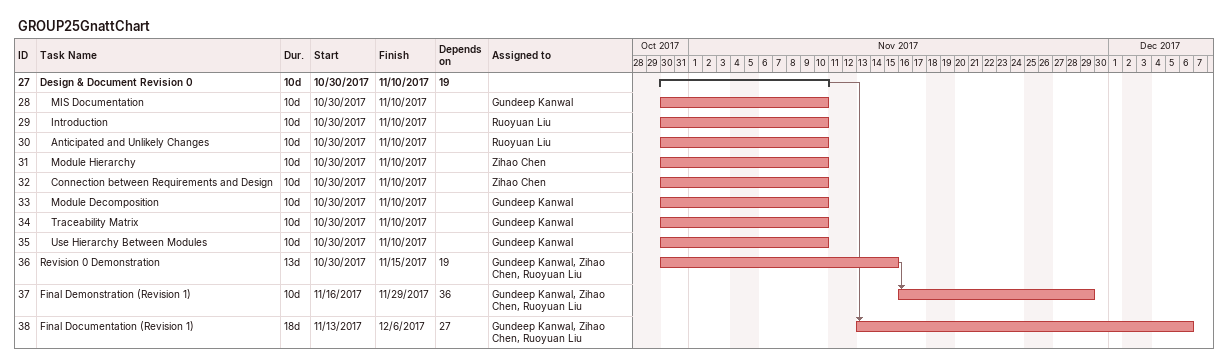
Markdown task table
GROUP25GnattChart

| ID | Level | Task | Duration | Start | Finish | Predecessors | Resources |
|---|---|---|---|---|---|---|---|
| 27 | 1 | **Design & Document Revision 0** | 10d | 2017-10-30 | 2017-11-10 | 19 |  |
| 28 | 2 | MIS Documentation | 10d | 2017-10-30 | 2017-11-10 |  | Gundeep Kanwal |
| 29 | 2 | Introduction | 10d | 2017-10-30 | 2017-11-10 |  | Ruoyuan Liu |
| 30 | 2 | Anticipated and Unlikely Changes | 10d | 2017-10-30 | 2017-11-10 |  | Ruoyuan Liu |
| 31 | 2 | Module Hierarchy | 10d | 2017-10-30 | 2017-11-10 |  | Zihao Chen |
| 32 | 2 | Connection between Requirements and Design | 10d | 2017-10-30 | 2017-11-10 |  | Zihao Chen |
| 33 | 2 | Module Decomposition | 10d | 2017-10-30 | 2017-11-10 |  | Gundeep Kanwal |
| 34 | 2 | Traceability Matrix | 10d | 2017-10-30 | 2017-11-10 |  | Gundeep Kanwal |
| 35 | 2 | Use Hierarchy Between Modules | 10d | 2017-10-30 | 2017-11-10 |  | Gundeep Kanwal |
| 36 | 1 | Revision 0 Demonstration | 13d | 2017-10-30 | 2017-11-15 | 19 | Gundeep Kanwal, Zihao Chen, Ruoyuan Liu |
| 37 | 1 | Final Demonstration (Revision 1) | 10d | 2017-11-16 | 2017-11-29 | 36 | Gundeep Kanwal, Zihao Chen, Ruoyuan Liu |
| 38 | 1 | Final Documentation (Revision 1) | 18d | 2017-11-13 | 2017-12-06 | 27 | Gundeep Kanwal, Zihao Chen, Ruoyuan Liu |
